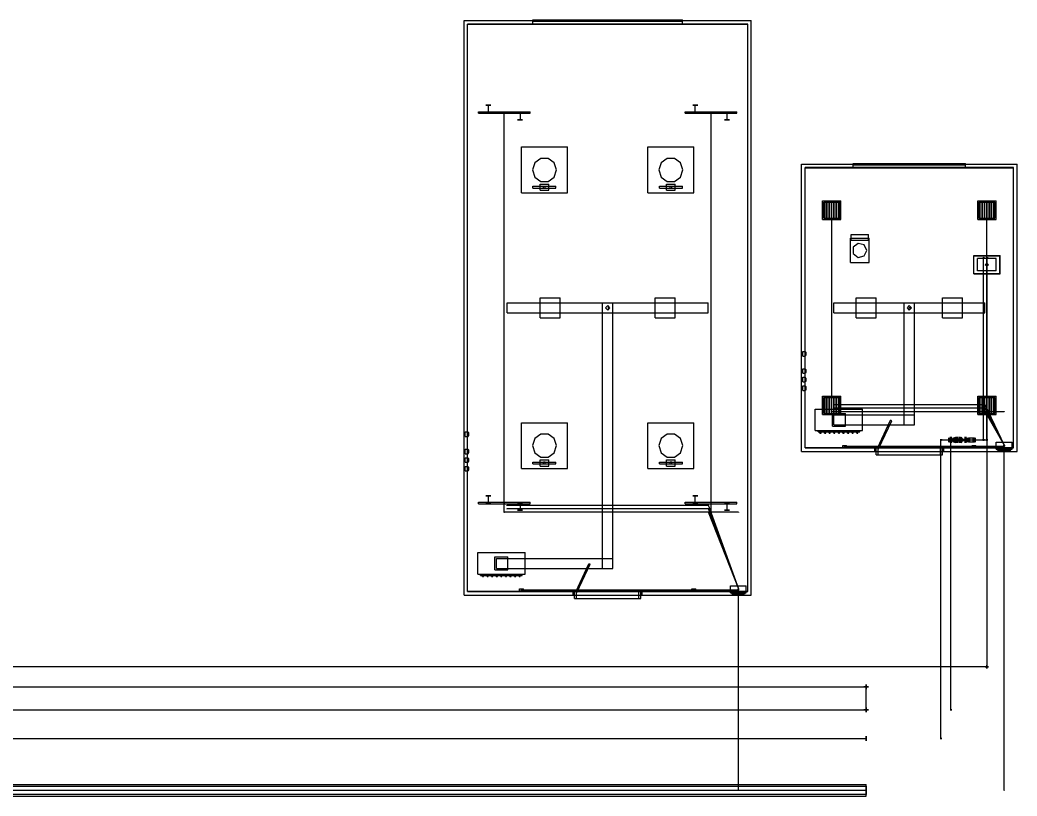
# Model space of a CAD drawing. Header units: millimetres. Extents: x -58250 to 58250, y 219795 to 249022.
# Drawn here: x 23542 to 58250, y 220000 to 247022 of the extents above; entities that cross this region are included whole.
import ezdxf

# ---------------------------------------------------------------- set-up
doc = ezdxf.new("R2010")
doc.units = ezdxf.units.MM

msp = doc.modelspace()

# ---------------------------------------------------------------- linework, layer by layer
at = {"layer": 'electrical'}
for p, q in [((40407.79, 243800), (40392.21, 243800)), ((40392.21, 243800), (40400, 243800)), ((40400, 243800), (40407.79, 243800)), ((40400, 229880), (40400, 243800)), ((47607.79, 243800), (47592.21, 243800)), ((47592.21, 243800), (47600, 243800)), ((47600, 243800), (47607.79, 243800)), ((47600, 229880), (47600, 243800)), ((51807.79, 240400), (51792.21, 240400)), ((51792.21, 240400), (51800, 240400)), ((51800, 240400), (51807.79, 240400)), ((51800, 233380), (51800, 240400)), ((57207.79, 240400), (57192.21, 240400)), ((57192.21, 240400), (57200, 240400)), ((57200, 240400), (57207.79, 240400)), ((57200, 233380), (57200, 240400)), ((51875, 233608.74), (51875, 233631.26)), ((51875, 233631.26), (51875, 233620)), ((51875, 233620), (51875, 233608.74)), ((57125, 233620), (51875, 233620)), ((57136.74, 233625.58), (57119.13, 233617.21)), ((57119.13, 233617.21), (57136.74, 233625.58)), ((57119.13, 233617.21), (57119.13, 233617.21)), ((57125, 233608.74), (57125, 233631.26)), ((57125, 233631.26), (57125, 233620)), ((57125, 233620), (57125, 233608.74)), ((57125, 233620), (57139.04, 233620)), ((57139.04, 233620), (57125, 233620)), ((57811.74, 232205.58), (57136.74, 233625.58)), ((51807.79, 233380), (51792.21, 233380)), ((51792.21, 233380), (51800, 233380)), ((51800, 233372.21), (51800, 233387.79)), ((51800, 233387.79), (51800, 233380)), ((51800, 233380), (51800, 233372.21)), ((57800, 233380), (51800, 233380)), ((51800, 233380), (51807.79, 233380)), ((51875, 233488.74), (51875, 233511.26)), ((51875, 233511.26), (51875, 233500)), ((51875, 233500), (51875, 233488.74)), ((57125, 233500), (51875, 233500)), ((51875, 233368.74), (51875, 233391.26)), ((51875, 233391.26), (51875, 233380)), ((51875, 233380), (51875, 233368.74)), ((57125, 233380), (51875, 233380)), ((57136.54, 233505.99), (57119.23, 233497)), ((57119.23, 233497), (57136.54, 233505.99)), ((57119.23, 233497), (57119.23, 233497)), ((57136.28, 233386.45), (57119.36, 233376.77)), ((57119.36, 233376.77), (57136.28, 233386.45)), ((57119.36, 233376.77), (57119.36, 233376.77)), ((57125, 233488.74), (57125, 233511.26)), ((57125, 233511.26), (57125, 233500)), ((57125, 233500), (57125, 233488.74)), ((57125, 233500), (57139.04, 233500)), ((57139.04, 233500), (57125, 233500)), ((57125, 233368.74), (57125, 233391.26)), ((57125, 233391.26), (57125, 233380)), ((57125, 233380), (57125, 233368.74)), ((57125, 233380), (57139.04, 233380)), ((57139.04, 233380), (57125, 233380)), ((57811.28, 232206.45), (57136.28, 233386.45)), ((57811.54, 232205.99), (57136.54, 233505.99)), ((57207.79, 233380), (57192.21, 233380)), ((57192.21, 233380), (57200, 233380)), ((57200, 233380), (57207.79, 233380)), ((57800, 233372.21), (57800, 233387.79)), ((57800, 233387.79), (57800, 233380)), ((57800, 233380), (57800, 233372.21)), ((52185, 232150), (52185, 232210)), ((52185, 232210), (52315, 232210)), ((52315, 232150), (52315, 232210)), ((56685, 232150), (56685, 232210)), ((56685, 232210), (56815, 232210)), ((56815, 232150), (56815, 232210)), ((57525, 232075), (57525, 232325)), ((57525, 232325), (58075, 232325)), ((57782, 232200), (57809, 232215.59)), ((57809, 232184.41), (57782, 232200)), ((57815.59, 232200), (57784.41, 232200)), ((57784.41, 232200), (57800, 232200)), ((57813, 232200), (57793.5, 232211.26)), ((57793.5, 232211.26), (57793.5, 232188.74)), ((57813, 232200), (57793.5, 232211.26)), ((57793.5, 232211.26), (57793.5, 232188.74)), ((57813, 232200), (57793.5, 232211.26)), ((57793.5, 232211.26), (57793.5, 232188.74)), ((57793.5, 232188.74), (57813, 232200)), ((57793.5, 232188.74), (57813, 232200)), ((57793.5, 232188.74), (57813, 232200)), ((57811.74, 232205.58), (57794.13, 232197.21)), ((57794.13, 232197.21), (57811.74, 232205.58)), ((57794.13, 232197.21), (57794.13, 232197.21)), ((57811.54, 232205.99), (57794.23, 232197)), ((57794.23, 232197), (57811.54, 232205.99)), ((57794.23, 232197), (57794.23, 232197)), ((57811.28, 232206.45), (57794.36, 232196.77)), ((57794.36, 232196.77), (57811.28, 232206.45)), ((57794.36, 232196.77), (57794.36, 232196.77)), ((57800, 232200), (57815.59, 232200)), ((57800, 220200), (57800, 232200)), ((57800, 232200), (57819.44, 232200)), ((57819.44, 232200), (57800, 232200)), ((57800, 232200), (57814.04, 232200)), ((57814.04, 232200), (57800, 232200)), ((57800, 232200), (57814.04, 232200)), ((57814.04, 232200), (57800, 232200)), ((57800, 232200), (57814.04, 232200)), ((57814.04, 232200), (57800, 232200)), ((57809, 232215.59), (57809, 232184.41)), ((58075, 232075), (58075, 232325)), ((52185, 232150), (52315, 232150)), ((52259, 232180), (52245.5, 232187.79)), ((52245.5, 232187.79), (52245.5, 232172.21)), ((52245.5, 232172.21), (52259, 232180)), ((52250, 232172.21), (52250, 232187.79)), ((52250, 232187.79), (52250, 232180)), ((52250, 232180), (57800, 232180)), ((52250, 232180), (52250, 232172.21)), ((52250, 232180), (52259.72, 232180)), ((52259.72, 232180), (52250, 232180)), ((56685, 232150), (56815, 232150)), ((56759, 232180), (56745.5, 232187.79)), ((56745.5, 232187.79), (56745.5, 232172.21)), ((56745.5, 232172.21), (56759, 232180)), ((56750, 232172.21), (56750, 232187.79)), ((56750, 232187.79), (56750, 232180)), ((56750, 232180), (57800, 232180)), ((56750, 232180), (56750, 232172.21)), ((56750, 232180), (56759.72, 232180)), ((56759.72, 232180), (56750, 232180)), ((57525, 232075), (58075, 232075)), ((57565, 232047.5), (57565, 232082.5)), ((57565, 232082.5), (58035, 232082.5)), ((57565, 232047.5), (58035, 232047.5)), ((57612.5, 232010), (57612.5, 232050)), ((57612.5, 232050), (57712.5, 232050)), ((57612.5, 232010), (57712.5, 232010)), ((57685.88, 232020), (57639.12, 232020)), ((57639.12, 232020), (57662.5, 232020)), ((57685.88, 231995), (57639.12, 231995)), ((57639.12, 231995), (57662.5, 231995)), ((57662.5, 232020), (57662.5, 231995)), ((57662.5, 232020), (57685.88, 232020)), ((57662.5, 231995), (57685.88, 231995)), ((57712.5, 232010), (57712.5, 232050)), ((57750, 232010), (57750, 232050)), ((57750, 232050), (57850, 232050)), ((57750, 232010), (57850, 232010)), ((57823.38, 232020), (57776.62, 232020)), ((57776.62, 232020), (57800, 232020)), ((57823.38, 231995), (57776.62, 231995)), ((57776.62, 231995), (57800, 231995)), ((57800, 232172.21), (57800, 232187.79)), ((57800, 232187.79), (57800, 232180)), ((57800, 232172.21), (57800, 232187.79)), ((57800, 232187.79), (57800, 232180)), ((57800, 232180), (57800, 232172.21)), ((57800, 232180), (57800, 232172.21)), ((57800, 232020), (57800, 231995)), ((57800, 232020), (57823.38, 232020)), ((57800, 231995), (57823.38, 231995)), ((57850, 232010), (57850, 232050)), ((57887.5, 232010), (57887.5, 232050)), ((57887.5, 232050), (57987.5, 232050)), ((57887.5, 232010), (57987.5, 232010)), ((57960.88, 232020), (57914.12, 232020)), ((57914.12, 232020), (57937.5, 232020)), ((57960.88, 231995), (57914.12, 231995)), ((57914.12, 231995), (57937.5, 231995)), ((57937.5, 232020), (57937.5, 231995)), ((57937.5, 232020), (57960.88, 232020)), ((57937.5, 231995), (57960.88, 231995)), ((57987.5, 232010), (57987.5, 232050)), ((58035, 232047.5), (58035, 232082.5)), ((40500, 230108.74), (40500, 230131.26)), ((40500, 230131.26), (40500, 230120)), ((40500, 230120), (40500, 230108.74)), ((47500, 230120), (40500, 230120)), ((47512.23, 230124.4), (47493.88, 230117.8)), ((47493.88, 230117.8), (47512.23, 230124.4)), ((47493.88, 230117.8), (47493.88, 230117.8)), ((47500, 230108.74), (47500, 230131.26)), ((47500, 230131.26), (47500, 230120)), ((47500, 230120), (47500, 230108.74)), ((47500, 230120), (47514.04, 230120)), ((47514.04, 230120), (47500, 230120)), ((48562.23, 227204.4), (47512.23, 230124.4)), ((40407.79, 229880), (40392.21, 229880)), ((40392.21, 229880), (40400, 229880)), ((40400, 229872.21), (40400, 229887.79)), ((40400, 229887.79), (40400, 229880)), ((40400, 229880), (40400, 229872.21)), ((48550, 229880), (40400, 229880)), ((40400, 229880), (40407.79, 229880)), ((40500, 229988.74), (40500, 230011.26)), ((40500, 230011.26), (40500, 230000)), ((40500, 230000), (40500, 229988.74)), ((47500, 230000), (40500, 230000)), ((40500, 229868.74), (40500, 229891.26)), ((40500, 229891.26), (40500, 229880)), ((40500, 229880), (40500, 229868.74)), ((47500, 229880), (40500, 229880)), ((47512.17, 230004.56), (47493.91, 229997.72)), ((47493.91, 229997.72), (47512.17, 230004.56)), ((47493.91, 229997.72), (47493.91, 229997.72)), ((47512.1, 229884.74), (47493.95, 229877.63)), ((47493.95, 229877.63), (47512.1, 229884.74)), ((47493.95, 229877.63), (47493.95, 229877.63)), ((47500, 229988.74), (47500, 230011.26)), ((47500, 230011.26), (47500, 230000)), ((47500, 230000), (47500, 229988.74)), ((47500, 230000), (47514.04, 230000)), ((47514.04, 230000), (47500, 230000)), ((47500, 229868.74), (47500, 229891.26)), ((47500, 229891.26), (47500, 229880)), ((47500, 229880), (47500, 229868.74)), ((47500, 229880), (47514.04, 229880)), ((47514.04, 229880), (47500, 229880)), ((48562.1, 227204.74), (47512.1, 229884.74)), ((48562.17, 227204.56), (47512.17, 230004.56)), ((47607.79, 229880), (47592.21, 229880)), ((47592.21, 229880), (47600, 229880)), ((47600, 229880), (47607.79, 229880)), ((48550, 229872.21), (48550, 229887.79)), ((48550, 229887.79), (48550, 229880)), ((48550, 229880), (48550, 229872.21)), ((40935, 227150), (40935, 227210)), ((40935, 227210), (41065, 227210)), ((40935, 227150), (41065, 227150)), ((41009, 227180), (40995.5, 227187.79)), ((40995.5, 227187.79), (40995.5, 227172.21)), ((40995.5, 227172.21), (41009, 227180)), ((41000, 227172.21), (41000, 227187.79)), ((41000, 227187.79), (41000, 227180)), ((41000, 227180), (48550, 227180)), ((41000, 227180), (41000, 227172.21)), ((41000, 227180), (41009.72, 227180)), ((41009.72, 227180), (41000, 227180)), ((41065, 227150), (41065, 227210)), ((46935, 227150), (46935, 227210)), ((46935, 227210), (47065, 227210)), ((46935, 227150), (47065, 227150)), ((47009, 227180), (46995.5, 227187.79)), ((46995.5, 227187.79), (46995.5, 227172.21)), ((46995.5, 227172.21), (47009, 227180)), ((47000, 227172.21), (47000, 227187.79)), ((47000, 227187.79), (47000, 227180)), ((47000, 227180), (48550, 227180)), ((47000, 227180), (47000, 227172.21)), ((47000, 227180), (47009.72, 227180)), ((47009.72, 227180), (47000, 227180)), ((47065, 227150), (47065, 227210)), ((48275, 227075), (48275, 227325)), ((48275, 227325), (48825, 227325)), ((48275, 227075), (48825, 227075)), ((48315, 227047.5), (48315, 227082.5)), ((48315, 227082.5), (48785, 227082.5)), ((48315, 227047.5), (48785, 227047.5)), ((48362.5, 227010), (48362.5, 227050)), ((48362.5, 227050), (48462.5, 227050)), ((48362.5, 227010), (48462.5, 227010)), ((48435.88, 227020), (48389.12, 227020)), ((48389.12, 227020), (48412.5, 227020)), ((48435.88, 226995), (48389.12, 226995)), ((48389.12, 226995), (48412.5, 226995)), ((48412.5, 227020), (48412.5, 226995)), ((48412.5, 227020), (48435.88, 227020)), ((48412.5, 226995), (48435.88, 226995)), ((48462.5, 227010), (48462.5, 227050)), ((48500, 227010), (48500, 227050)), ((48500, 227050), (48600, 227050)), ((48500, 227010), (48600, 227010)), ((48573.38, 227020), (48526.62, 227020)), ((48526.62, 227020), (48550, 227020)), ((48573.38, 226995), (48526.62, 226995)), ((48526.62, 226995), (48550, 226995)), ((48532, 227200), (48559, 227215.59)), ((48559, 227184.41), (48532, 227200)), ((48565.59, 227200), (48534.41, 227200)), ((48534.41, 227200), (48550, 227200)), ((48563, 227200), (48543.5, 227211.26)), ((48543.5, 227211.26), (48543.5, 227188.74)), ((48563, 227200), (48543.5, 227211.26)), ((48543.5, 227211.26), (48543.5, 227188.74)), ((48563, 227200), (48543.5, 227211.26)), ((48543.5, 227211.26), (48543.5, 227188.74)), ((48543.5, 227188.74), (48563, 227200)), ((48543.5, 227188.74), (48563, 227200)), ((48543.5, 227188.74), (48563, 227200)), ((48562.23, 227204.4), (48543.88, 227197.8)), ((48543.88, 227197.8), (48562.23, 227204.4)), ((48543.88, 227197.8), (48543.88, 227197.8)), ((48562.17, 227204.56), (48543.91, 227197.72)), ((48543.91, 227197.72), (48562.17, 227204.56)), ((48543.91, 227197.72), (48543.91, 227197.72)), ((48562.1, 227204.74), (48543.95, 227197.63)), ((48543.95, 227197.63), (48562.1, 227204.74)), ((48543.95, 227197.63), (48543.95, 227197.63)), ((48550, 227200), (48565.59, 227200)), ((48550, 220200), (48550, 227200)), ((48550, 227200), (48569.44, 227200)), ((48569.44, 227200), (48550, 227200)), ((48550, 227200), (48564.04, 227200)), ((48564.04, 227200), (48550, 227200)), ((48550, 227200), (48564.04, 227200)), ((48564.04, 227200), (48550, 227200)), ((48550, 227200), (48564.04, 227200)), ((48564.04, 227200), (48550, 227200)), ((48550, 227172.21), (48550, 227187.79)), ((48550, 227187.79), (48550, 227180)), ((48550, 227172.21), (48550, 227187.79)), ((48550, 227187.79), (48550, 227180)), ((48550, 227180), (48550, 227172.21)), ((48550, 227180), (48550, 227172.21)), ((48550, 227020), (48550, 226995)), ((48550, 227020), (48573.38, 227020)), ((48550, 226995), (48573.38, 226995)), ((48559, 227215.59), (48559, 227184.41)), ((48600, 227010), (48600, 227050)), ((48637.5, 227010), (48637.5, 227050)), ((48637.5, 227050), (48737.5, 227050)), ((48637.5, 227010), (48737.5, 227010)), ((48710.88, 227020), (48664.12, 227020)), ((48664.12, 227020), (48687.5, 227020)), ((48710.88, 226995), (48664.12, 226995)), ((48664.12, 226995), (48687.5, 226995)), ((48687.5, 227020), (48687.5, 226995)), ((48687.5, 227020), (48710.88, 227020)), ((48687.5, 226995), (48710.88, 226995)), ((48737.5, 227010), (48737.5, 227050)), ((48785, 227047.5), (48785, 227082.5)), ((48825, 227075), (48825, 227325)), ((-53000, 220400), (53000, 220400)), ((53000, 220350), (53000, 220400)), ((53000, 220000), (53000, 220400)), ((-53000, 220350), (53000, 220350)), ((-53000, 220200), (53000, 220200)), ((53000, 220050), (-53000, 220050)), ((48565.59, 220200), (48534.41, 220200)), ((48534.41, 220200), (48550, 220200)), ((48550, 220200), (48565.59, 220200)), ((53000, 220350), (53000, 220050)), ((53000, 220184.41), (53000, 220215.59)), ((53000, 220215.59), (53000, 220200)), ((53000, 220200), (53000, 220184.41)), ((53000, 220000), (53000, 220050)), ((57815.59, 220200), (57784.41, 220200)), ((57784.41, 220200), (57800, 220200)), ((57800, 220200), (57815.59, 220200)), ((-53000, 220000), (53000, 220000))]:
    msp.add_line(p, q, dxfattribs=at)
at = {"layer": 'hvac'}
for p, q in [((40500, 236825), (40500, 237175)), ((40500, 237175), (47500, 237175)), ((41650, 236650), (41650, 237350)), ((41650, 237350), (42350, 237350)), ((42350, 236650), (42350, 237350)), ((43825, 227925), (43825, 237175)), ((43825, 237175), (44175, 237175)), ((44175, 227925), (44175, 237175)), ((45650, 236650), (45650, 237350)), ((45650, 237350), (46350, 237350)), ((46350, 236650), (46350, 237350)), ((47500, 236825), (47500, 237175)), ((51875, 236825), (51875, 237175)), ((51875, 237175), (57125, 237175)), ((52650, 236650), (52650, 237350)), ((52650, 237350), (53350, 237350)), ((53350, 236650), (53350, 237350)), ((54325, 232925), (54325, 237175)), ((54325, 237175), (54675, 237175)), ((54675, 232925), (54675, 237175)), ((55650, 236650), (55650, 237350)), ((55650, 237350), (56350, 237350)), ((56350, 236650), (56350, 237350)), ((57125, 236825), (57125, 237175)), ((40500, 236825), (47500, 236825)), ((51875, 236825), (57125, 236825)), ((41650, 236650), (42350, 236650)), ((45650, 236650), (46350, 236650)), ((52650, 236650), (53350, 236650)), ((55650, 236650), (56350, 236650)), ((51225, 232725), (51225, 233475)), ((51225, 233475), (52875, 233475)), ((51825, 232875), (51825, 233325)), ((51825, 233325), (52275, 233325)), ((51875, 232925), (51875, 233275)), ((51875, 233275), (54675, 233275)), ((52275, 232875), (52275, 233325)), ((52875, 232725), (52875, 233475)), ((54675, 232925), (54675, 233275)), ((51875, 232925), (54675, 232925)), ((54325, 232925), (54675, 232925)), ((51225, 232725), (52875, 232725)), ((51325, 232680), (51325, 232720)), ((51325, 232720), (52775, 232720)), ((51325, 232680), (52775, 232680)), ((51390, 232640), (51390, 232700)), ((51390, 232700), (51430, 232700)), ((51390, 232640), (51430, 232640)), ((51430, 232640), (51430, 232700)), ((51550, 232640), (51550, 232700)), ((51550, 232700), (51590, 232700)), ((51550, 232640), (51590, 232640)), ((51590, 232640), (51590, 232700)), ((51710, 232640), (51710, 232700)), ((51710, 232700), (51750, 232700)), ((51710, 232640), (51750, 232640)), ((51750, 232640), (51750, 232700)), ((51825, 232875), (52275, 232875)), ((51870, 232640), (51870, 232700)), ((51870, 232700), (51910, 232700)), ((51870, 232640), (51910, 232640)), ((51910, 232640), (51910, 232700)), ((52030, 232640), (52030, 232700)), ((52030, 232700), (52070, 232700)), ((52030, 232640), (52070, 232640)), ((52070, 232640), (52070, 232700)), ((52190, 232640), (52190, 232700)), ((52190, 232700), (52230, 232700)), ((52190, 232640), (52230, 232640)), ((52230, 232640), (52230, 232700)), ((52350, 232640), (52350, 232700)), ((52350, 232700), (52390, 232700)), ((52350, 232640), (52390, 232640)), ((52390, 232640), (52390, 232700)), ((52510, 232640), (52510, 232700)), ((52510, 232700), (52550, 232700)), ((52510, 232640), (52550, 232640)), ((52550, 232640), (52550, 232700)), ((52670, 232640), (52670, 232700)), ((52670, 232700), (52710, 232700)), ((52670, 232640), (52710, 232640)), ((52710, 232640), (52710, 232700)), ((52775, 232680), (52775, 232720)), ((39475, 227725), (39475, 228475)), ((39475, 228475), (41125, 228475)), ((41125, 227725), (41125, 228475)), ((40075, 227875), (40075, 228325)), ((40075, 228325), (40525, 228325)), ((40125, 227925), (40125, 228275)), ((40125, 228275), (44175, 228275)), ((40525, 227875), (40525, 228325)), ((44175, 227925), (44175, 228275)), ((39475, 227725), (41125, 227725)), ((39575, 227680), (39575, 227720)), ((39575, 227720), (41025, 227720)), ((39640, 227640), (39640, 227700)), ((39640, 227700), (39680, 227700)), ((39680, 227640), (39680, 227700)), ((39800, 227640), (39800, 227700)), ((39800, 227700), (39840, 227700)), ((39840, 227640), (39840, 227700)), ((39960, 227640), (39960, 227700)), ((39960, 227700), (40000, 227700)), ((40000, 227640), (40000, 227700)), ((40075, 227875), (40525, 227875)), ((40120, 227640), (40120, 227700)), ((40120, 227700), (40160, 227700)), ((40125, 227925), (44175, 227925)), ((40160, 227640), (40160, 227700)), ((40280, 227640), (40280, 227700)), ((40280, 227700), (40320, 227700)), ((40320, 227640), (40320, 227700)), ((40440, 227640), (40440, 227700)), ((40440, 227700), (40480, 227700)), ((40480, 227640), (40480, 227700)), ((40600, 227640), (40600, 227700)), ((40600, 227700), (40640, 227700)), ((40640, 227640), (40640, 227700)), ((40760, 227640), (40760, 227700)), ((40760, 227700), (40800, 227700)), ((40800, 227640), (40800, 227700)), ((40920, 227640), (40920, 227700)), ((40920, 227700), (40960, 227700)), ((40960, 227640), (40960, 227700)), ((41025, 227680), (41025, 227720)), ((43825, 227925), (44175, 227925)), ((39575, 227680), (41025, 227680)), ((39640, 227640), (39680, 227640)), ((39800, 227640), (39840, 227640)), ((39960, 227640), (40000, 227640)), ((40120, 227640), (40160, 227640)), ((40280, 227640), (40320, 227640)), ((40440, 227640), (40480, 227640)), ((40600, 227640), (40640, 227640)), ((40760, 227640), (40800, 227640)), ((40920, 227640), (40960, 227640))]:
    msp.add_line(p, q, dxfattribs=at)
at = {"layer": 'interiors'}
for p, q in [((39000, 227000), (39000, 247000)), ((39000, 247000), (49000, 247000)), ((48880, 246880), (39120, 246880)), ((39120, 227120), (39120, 246880)), ((39125, 227125), (39125, 246875)), ((39125, 246875), (48875, 246875)), ((41400, 246977.5), (41400, 247022.5)), ((41400, 247022.5), (46600, 247022.5)), ((41400, 247000), (46600, 247000)), ((41400, 246880), (41400, 247000)), ((41400, 246977.5), (46600, 246977.5)), ((41400, 246880), (46600, 246880)), ((46600, 246977.5), (46600, 247022.5)), ((46600, 246880), (46600, 247000)), ((48875, 227125), (48875, 246875)), ((48880, 227120), (48880, 246880)), ((49000, 227000), (49000, 247000)), ((41000, 241000), (41000, 242600)), ((41000, 242600), (42600, 242600)), ((42600, 241000), (42600, 242600)), ((45400, 241000), (45400, 242600)), ((45400, 242600), (47000, 242600)), ((47000, 241000), (47000, 242600)), ((41460.21, 242046.87), (41380, 241800)), ((41670.21, 242199.44), (41460.21, 242046.87)), ((41929.79, 242199.44), (41670.21, 242199.44)), ((42139.79, 242046.87), (41929.79, 242199.44)), ((42220, 241800), (42139.79, 242046.87)), ((45860.21, 242046.87), (45780, 241800)), ((46070.21, 242199.44), (45860.21, 242046.87)), ((46329.79, 242199.44), (46070.21, 242199.44)), ((46539.79, 242046.87), (46329.79, 242199.44)), ((46620, 241800), (46539.79, 242046.87)), ((50750, 232000), (50750, 242000)), ((50750, 242000), (58250, 242000)), ((52550, 241977.5), (52550, 242022.5)), ((52550, 242022.5), (56450, 242022.5)), ((52550, 242000), (56450, 242000)), ((52550, 241880), (52550, 242000)), ((52550, 241977.5), (56450, 241977.5)), ((56450, 241977.5), (56450, 242022.5)), ((56450, 241880), (56450, 242000)), ((58250, 232000), (58250, 242000)), ((41380, 241800), (41460.21, 241553.13)), ((42139.79, 241553.13), (42220, 241800)), ((45780, 241800), (45860.21, 241553.13)), ((46539.79, 241553.13), (46620, 241800)), ((58130, 241880), (50870, 241880)), ((50870, 232120), (50870, 241880)), ((50875, 232125), (50875, 241875)), ((50875, 241875), (58125, 241875)), ((52550, 241880), (56450, 241880)), ((58125, 232125), (58125, 241875)), ((58130, 232120), (58130, 241880)), ((41400, 241170), (41400, 241230)), ((41400, 241230), (42200, 241230)), ((41460.21, 241553.13), (41670.21, 241400.56)), ((41650, 241090), (41650, 241310)), ((41650, 241310), (41950, 241310)), ((41670.21, 241400.56), (41929.79, 241400.56)), ((41770, 241165), (41770, 241235)), ((41770, 241235), (41830, 241235)), ((41830, 241165), (41830, 241235)), ((41929.79, 241400.56), (42139.79, 241553.13)), ((41950, 241090), (41950, 241310)), ((42200, 241170), (42200, 241230)), ((45800, 241170), (45800, 241230)), ((45800, 241230), (46600, 241230)), ((45860.21, 241553.13), (46070.21, 241400.56)), ((46050, 241090), (46050, 241310)), ((46050, 241310), (46350, 241310)), ((46070.21, 241400.56), (46329.79, 241400.56)), ((46170, 241165), (46170, 241235)), ((46170, 241235), (46230, 241235)), ((46230, 241165), (46230, 241235)), ((46329.79, 241400.56), (46539.79, 241553.13)), ((46350, 241090), (46350, 241310)), ((46600, 241170), (46600, 241230)), ((41000, 241000), (42600, 241000)), ((41400, 241170), (42200, 241170)), ((41650, 241090), (41950, 241090)), ((41770, 241165), (41830, 241165)), ((45400, 241000), (47000, 241000)), ((45800, 241170), (46600, 241170)), ((46050, 241090), (46350, 241090)), ((46170, 241165), (46230, 241165)), ((41000, 231400), (41000, 233000)), ((41000, 233000), (42600, 233000)), ((42600, 231400), (42600, 233000)), ((45400, 231400), (45400, 233000)), ((45400, 233000), (47000, 233000)), ((47000, 231400), (47000, 233000)), ((53389.61, 232109.51), (53846.04, 233088.32)), ((53430.39, 232090.49), (53886.82, 233069.3)), ((53886.82, 233069.3), (53846.04, 233088.32)), ((41670.21, 232599.44), (41460.21, 232446.87)), ((41929.79, 232599.44), (41670.21, 232599.44)), ((42139.79, 232446.87), (41929.79, 232599.44)), ((46070.21, 232599.44), (45860.21, 232446.87)), ((46329.79, 232599.44), (46070.21, 232599.44)), ((46539.79, 232446.87), (46329.79, 232599.44)), ((41460.21, 232446.87), (41380, 232200)), ((41380, 232200), (41460.21, 231953.13)), ((42220, 232200), (42139.79, 232446.87)), ((42139.79, 231953.13), (42220, 232200)), ((45860.21, 232446.87), (45780, 232200)), ((45780, 232200), (45860.21, 231953.13)), ((46620, 232200), (46539.79, 232446.87)), ((46539.79, 231953.13), (46620, 232200)), ((41460.21, 231953.13), (41670.21, 231800.56)), ((41929.79, 231800.56), (42139.79, 231953.13)), ((45860.21, 231953.13), (46070.21, 231800.56)), ((46329.79, 231800.56), (46539.79, 231953.13)), ((50750, 232000), (53300, 232000)), ((50750, 232000), (58250, 232000)), ((58130, 232120), (50870, 232120)), ((53300, 232120), (50870, 232120)), ((50875, 232125), (58125, 232125)), ((53300, 232000), (53300, 232120)), ((53300, 232120), (55700, 232120)), ((53300, 232000), (55700, 232000)), ((53345, 231880), (53345, 232120)), ((53345, 232120), (53415, 232120)), ((53345, 231880), (53415, 231880)), ((53350, 231880), (53350, 232120)), ((53350, 232120), (55650, 232120)), ((53350, 231880), (55650, 231880)), ((53430.39, 232090.49), (53389.61, 232109.51)), ((53415, 231880), (53415, 232120)), ((55585, 231880), (55585, 232120)), ((55585, 232120), (55655, 232120)), ((55585, 231880), (55655, 231880)), ((55650, 231880), (55650, 232120)), ((55655, 231880), (55655, 232120)), ((55700, 232000), (55700, 232120)), ((58130, 232120), (55700, 232120)), ((55700, 232000), (58250, 232000)), ((41400, 231570), (41400, 231630)), ((41400, 231630), (42200, 231630)), ((41400, 231570), (42200, 231570)), ((41650, 231490), (41650, 231710)), ((41650, 231710), (41950, 231710)), ((41670.21, 231800.56), (41929.79, 231800.56)), ((41770, 231565), (41770, 231635)), ((41770, 231635), (41830, 231635)), ((41770, 231565), (41830, 231565)), ((41830, 231565), (41830, 231635)), ((41950, 231490), (41950, 231710)), ((42200, 231570), (42200, 231630)), ((45800, 231570), (45800, 231630)), ((45800, 231630), (46600, 231630)), ((45800, 231570), (46600, 231570)), ((46050, 231490), (46050, 231710)), ((46050, 231710), (46350, 231710)), ((46070.21, 231800.56), (46329.79, 231800.56)), ((46170, 231565), (46170, 231635)), ((46170, 231635), (46230, 231635)), ((46170, 231565), (46230, 231565)), ((46230, 231565), (46230, 231635)), ((46350, 231490), (46350, 231710)), ((46600, 231570), (46600, 231630)), ((41000, 231400), (42600, 231400)), ((41650, 231490), (41950, 231490)), ((45400, 231400), (47000, 231400)), ((46050, 231490), (46350, 231490)), ((42889.61, 227109.51), (43346.04, 228088.32)), ((42930.39, 227090.49), (43386.82, 228069.3)), ((43386.82, 228069.3), (43346.04, 228088.32)), ((39000, 227000), (42800, 227000)), ((39000, 227000), (49000, 227000)), ((48880, 227120), (39120, 227120)), ((42800, 227120), (39120, 227120)), ((39125, 227125), (48875, 227125)), ((42800, 227000), (42800, 227120)), ((42800, 227120), (45200, 227120)), ((42800, 227000), (45200, 227000)), ((42845, 226880), (42845, 227120)), ((42845, 227120), (42915, 227120)), ((42850, 226880), (42850, 227120)), ((42850, 227120), (45150, 227120)), ((42930.39, 227090.49), (42889.61, 227109.51)), ((42915, 226880), (42915, 227120)), ((45085, 226880), (45085, 227120)), ((45085, 227120), (45155, 227120)), ((45150, 226880), (45150, 227120)), ((45155, 226880), (45155, 227120)), ((45200, 227000), (45200, 227120)), ((48880, 227120), (45200, 227120)), ((45200, 227000), (49000, 227000)), ((42845, 226880), (42915, 226880)), ((42850, 226880), (45150, 226880)), ((45085, 226880), (45155, 226880))]:
    msp.add_line(p, q, dxfattribs=at)
at = {"layer": 'lighting'}
for p, q in [((39797.1, 244050), (39764.4, 244050)), ((39764.4, 244050), (39850, 244050)), ((39902.9, 244050), (39797.1, 244050)), ((39850, 244050), (39935.6, 244050)), ((39850, 243800), (39850, 244050)), ((39935.6, 244050), (39902.9, 244050)), ((46997.1, 244050), (46964.4, 244050)), ((46964.4, 244050), (47050, 244050)), ((47102.9, 244050), (46997.1, 244050)), ((47050, 244050), (47135.6, 244050)), ((47050, 243800), (47050, 244050)), ((47135.6, 244050), (47102.9, 244050)), ((39500, 243772.5), (39500, 243827.5)), ((39500, 243827.5), (41300, 243827.5)), ((39500, 243772.5), (41300, 243772.5)), ((39797.1, 243800), (39764.4, 243800)), ((39764.4, 243800), (39850, 243800)), ((39902.9, 243800), (39797.1, 243800)), ((39850, 243800), (39935.6, 243800)), ((39935.6, 243800), (39902.9, 243800)), ((40409, 243800), (40395.5, 243807.79)), ((40395.5, 243807.79), (40395.5, 243792.21)), ((40395.5, 243792.21), (40409, 243800)), ((40897.1, 243800), (40864.4, 243800)), ((40864.4, 243800), (40950, 243800)), ((41002.9, 243800), (40897.1, 243800)), ((40950, 243800), (40950, 243550)), ((40950, 243800), (41035.6, 243800)), ((41035.6, 243800), (41002.9, 243800)), ((41300, 243772.5), (41300, 243827.5)), ((46700, 243772.5), (46700, 243827.5)), ((46700, 243827.5), (48500, 243827.5)), ((46700, 243772.5), (48500, 243772.5)), ((46997.1, 243800), (46964.4, 243800)), ((46964.4, 243800), (47050, 243800)), ((47102.9, 243800), (46997.1, 243800)), ((47050, 243800), (47135.6, 243800)), ((47135.6, 243800), (47102.9, 243800)), ((47609, 243800), (47595.5, 243807.79)), ((47595.5, 243807.79), (47595.5, 243792.21)), ((47595.5, 243792.21), (47609, 243800)), ((48097.1, 243800), (48064.4, 243800)), ((48064.4, 243800), (48150, 243800)), ((48202.9, 243800), (48097.1, 243800)), ((48150, 243800), (48150, 243550)), ((48150, 243800), (48235.6, 243800)), ((48235.6, 243800), (48202.9, 243800)), ((48500, 243772.5), (48500, 243827.5)), ((40897.1, 243550), (40864.4, 243550)), ((40864.4, 243550), (40950, 243550)), ((41002.9, 243550), (40897.1, 243550)), ((40950, 243550), (41035.6, 243550)), ((41035.6, 243550), (41002.9, 243550)), ((48097.1, 243550), (48064.4, 243550)), ((48064.4, 243550), (48150, 243550)), ((48202.9, 243550), (48097.1, 243550)), ((48150, 243550), (48235.6, 243550)), ((48235.6, 243550), (48202.9, 243550)), ((51480, 240080), (51480, 240720)), ((51480, 240720), (52120, 240720)), ((51520, 240120), (51520, 240680)), ((51520, 240680), (52080, 240680)), ((51554, 240130), (51554, 240670)), ((51554, 240670), (51566, 240670)), ((51566, 240130), (51566, 240670)), ((51634, 240130), (51634, 240670)), ((51634, 240670), (51646, 240670)), ((51646, 240130), (51646, 240670)), ((51714, 240130), (51714, 240670)), ((51714, 240670), (51726, 240670)), ((51726, 240130), (51726, 240670)), ((51794, 240130), (51794, 240670)), ((51794, 240670), (51806, 240670)), ((51806, 240130), (51806, 240670)), ((51874, 240130), (51874, 240670)), ((51874, 240670), (51886, 240670)), ((51886, 240130), (51886, 240670)), ((51954, 240130), (51954, 240670)), ((51954, 240670), (51966, 240670)), ((51966, 240130), (51966, 240670)), ((52034, 240130), (52034, 240670)), ((52034, 240670), (52046, 240670)), ((52046, 240130), (52046, 240670)), ((52080, 240120), (52080, 240680)), ((52120, 240080), (52120, 240720)), ((56880, 240080), (56880, 240720)), ((56880, 240720), (57520, 240720)), ((56920, 240120), (56920, 240680)), ((56920, 240680), (57480, 240680)), ((56954, 240130), (56954, 240670)), ((56954, 240670), (56966, 240670)), ((56966, 240130), (56966, 240670)), ((57034, 240130), (57034, 240670)), ((57034, 240670), (57046, 240670)), ((57046, 240130), (57046, 240670)), ((57114, 240130), (57114, 240670)), ((57114, 240670), (57126, 240670)), ((57126, 240130), (57126, 240670)), ((57194, 240130), (57194, 240670)), ((57194, 240670), (57206, 240670)), ((57206, 240130), (57206, 240670)), ((57274, 240130), (57274, 240670)), ((57274, 240670), (57286, 240670)), ((57286, 240130), (57286, 240670)), ((57354, 240130), (57354, 240670)), ((57354, 240670), (57366, 240670)), ((57366, 240130), (57366, 240670)), ((57434, 240130), (57434, 240670)), ((57434, 240670), (57446, 240670)), ((57446, 240130), (57446, 240670)), ((57480, 240120), (57480, 240680)), ((57520, 240080), (57520, 240720)), ((51809, 240400), (51795.5, 240407.79)), ((51795.5, 240407.79), (51795.5, 240392.21)), ((51795.5, 240392.21), (51809, 240400)), ((57209, 240400), (57195.5, 240407.79)), ((57195.5, 240407.79), (57195.5, 240392.21)), ((57195.5, 240392.21), (57209, 240400)), ((51480, 240080), (52120, 240080)), ((51520, 240120), (52080, 240120)), ((51554, 240130), (51566, 240130)), ((51634, 240130), (51646, 240130)), ((51714, 240130), (51726, 240130)), ((51794, 240130), (51806, 240130)), ((51874, 240130), (51886, 240130)), ((51954, 240130), (51966, 240130)), ((52034, 240130), (52046, 240130)), ((56880, 240080), (57520, 240080)), ((56920, 240120), (57480, 240120)), ((56954, 240130), (56966, 240130)), ((57034, 240130), (57046, 240130)), ((57114, 240130), (57126, 240130)), ((57194, 240130), (57206, 240130)), ((57274, 240130), (57286, 240130)), ((57354, 240130), (57366, 240130)), ((57434, 240130), (57446, 240130)), ((51480, 233280), (51480, 233920)), ((51480, 233920), (52120, 233920)), ((51520, 233320), (51520, 233880)), ((51520, 233880), (52080, 233880)), ((51554, 233330), (51554, 233870)), ((51554, 233870), (51566, 233870)), ((51566, 233330), (51566, 233870)), ((51634, 233330), (51634, 233870)), ((51634, 233870), (51646, 233870)), ((51646, 233330), (51646, 233870)), ((51714, 233330), (51714, 233870)), ((51714, 233870), (51726, 233870)), ((51726, 233330), (51726, 233870)), ((51794, 233330), (51794, 233870)), ((51794, 233870), (51806, 233870)), ((51809, 233600), (51795.5, 233607.79)), ((51795.5, 233607.79), (51795.5, 233592.21)), ((51795.5, 233592.21), (51809, 233600)), ((51806, 233330), (51806, 233870)), ((51874, 233330), (51874, 233870)), ((51874, 233870), (51886, 233870)), ((51886, 233330), (51886, 233870)), ((51954, 233330), (51954, 233870)), ((51954, 233870), (51966, 233870)), ((51966, 233330), (51966, 233870)), ((52034, 233330), (52034, 233870)), ((52034, 233870), (52046, 233870)), ((52046, 233330), (52046, 233870)), ((52080, 233320), (52080, 233880)), ((52120, 233280), (52120, 233920)), ((56880, 233280), (56880, 233920)), ((56880, 233920), (57520, 233920)), ((56920, 233320), (56920, 233880)), ((56920, 233880), (57480, 233880)), ((56954, 233330), (56954, 233870)), ((56954, 233870), (56966, 233870)), ((56966, 233330), (56966, 233870)), ((57034, 233330), (57034, 233870)), ((57034, 233870), (57046, 233870)), ((57046, 233330), (57046, 233870)), ((57114, 233330), (57114, 233870)), ((57114, 233870), (57126, 233870)), ((57126, 233330), (57126, 233870)), ((57194, 233330), (57194, 233870)), ((57194, 233870), (57206, 233870)), ((57209, 233600), (57195.5, 233607.79)), ((57195.5, 233607.79), (57195.5, 233592.21)), ((57195.5, 233592.21), (57209, 233600)), ((57206, 233330), (57206, 233870)), ((57274, 233330), (57274, 233870)), ((57274, 233870), (57286, 233870)), ((57286, 233330), (57286, 233870)), ((57354, 233330), (57354, 233870)), ((57354, 233870), (57366, 233870)), ((57366, 233330), (57366, 233870)), ((57434, 233330), (57434, 233870)), ((57434, 233870), (57446, 233870)), ((57446, 233330), (57446, 233870)), ((57480, 233320), (57480, 233880)), ((57520, 233280), (57520, 233920)), ((51480, 233280), (52120, 233280)), ((51520, 233320), (52080, 233320)), ((51554, 233330), (51566, 233330)), ((51634, 233330), (51646, 233330)), ((51714, 233330), (51726, 233330)), ((51794, 233330), (51806, 233330)), ((51874, 233330), (51886, 233330)), ((51954, 233330), (51966, 233330)), ((52034, 233330), (52046, 233330)), ((56880, 233280), (57520, 233280)), ((56920, 233320), (57480, 233320)), ((56954, 233330), (56966, 233330)), ((57034, 233330), (57046, 233330)), ((57114, 233330), (57126, 233330)), ((57194, 233330), (57206, 233330)), ((57274, 233330), (57286, 233330)), ((57354, 233330), (57366, 233330)), ((57434, 233330), (57446, 233330)), ((39500, 230172.5), (39500, 230227.5)), ((39500, 230227.5), (41300, 230227.5)), ((39500, 230172.5), (41300, 230172.5)), ((39797.1, 230450), (39764.4, 230450)), ((39764.4, 230450), (39850, 230450)), ((39797.1, 230200), (39764.4, 230200)), ((39764.4, 230200), (39850, 230200)), ((39902.9, 230450), (39797.1, 230450)), ((39902.9, 230200), (39797.1, 230200)), ((39850, 230450), (39935.6, 230450)), ((39850, 230200), (39850, 230450)), ((39850, 230200), (39935.6, 230200)), ((39935.6, 230450), (39902.9, 230450)), ((39935.6, 230200), (39902.9, 230200)), ((40409, 230200), (40395.5, 230207.79)), ((40395.5, 230207.79), (40395.5, 230192.21)), ((40395.5, 230192.21), (40409, 230200)), ((40897.1, 230200), (40864.4, 230200)), ((40864.4, 230200), (40950, 230200)), ((41002.9, 230200), (40897.1, 230200)), ((40950, 230200), (40950, 229950)), ((40950, 230200), (41035.6, 230200)), ((41035.6, 230200), (41002.9, 230200)), ((41300, 230172.5), (41300, 230227.5)), ((46700, 230172.5), (46700, 230227.5)), ((46700, 230227.5), (48500, 230227.5)), ((46700, 230172.5), (48500, 230172.5)), ((46997.1, 230450), (46964.4, 230450)), ((46964.4, 230450), (47050, 230450)), ((46997.1, 230200), (46964.4, 230200)), ((46964.4, 230200), (47050, 230200)), ((47102.9, 230450), (46997.1, 230450)), ((47102.9, 230200), (46997.1, 230200)), ((47050, 230450), (47135.6, 230450)), ((47050, 230200), (47050, 230450)), ((47050, 230200), (47135.6, 230200)), ((47135.6, 230450), (47102.9, 230450)), ((47135.6, 230200), (47102.9, 230200)), ((47609, 230200), (47595.5, 230207.79)), ((47595.5, 230207.79), (47595.5, 230192.21)), ((47595.5, 230192.21), (47609, 230200)), ((48097.1, 230200), (48064.4, 230200)), ((48064.4, 230200), (48150, 230200)), ((48202.9, 230200), (48097.1, 230200)), ((48150, 230200), (48150, 229950)), ((48150, 230200), (48235.6, 230200)), ((48235.6, 230200), (48202.9, 230200)), ((48500, 230172.5), (48500, 230227.5)), ((40897.1, 229950), (40864.4, 229950)), ((40864.4, 229950), (40950, 229950)), ((41002.9, 229950), (40897.1, 229950)), ((40950, 229950), (41035.6, 229950)), ((41035.6, 229950), (41002.9, 229950)), ((48097.1, 229950), (48064.4, 229950)), ((48064.4, 229950), (48150, 229950)), ((48202.9, 229950), (48097.1, 229950)), ((48150, 229950), (48235.6, 229950)), ((48235.6, 229950), (48202.9, 229950))]:
    msp.add_line(p, q, dxfattribs=at)
at = {"layer": 'sensors'}
for p, q in [((44000, 237080), (43920, 237000)), ((44080, 237000), (44000, 237080)), ((54500, 237080), (54420, 237000)), ((54580, 237000), (54500, 237080)), ((43920, 237000), (44000, 236920)), ((44000, 236920), (44080, 237000)), ((44000, 237000), (44065, 237000)), ((44065, 237000), (44000, 237000)), ((54420, 237000), (54500, 236920)), ((54500, 236920), (54580, 237000)), ((54500, 237000), (54565, 237000)), ((54565, 237000), (54500, 237000)), ((50790, 235320), (50790, 235480)), ((50790, 235480), (50890, 235480)), ((50790, 235320), (50890, 235320)), ((50890, 235320), (50890, 235480)), ((50895, 235345), (50895, 235455)), ((50895, 235455), (50915, 235455)), ((50895, 235345), (50915, 235345)), ((50915, 235345), (50915, 235455)), ((50790, 234720), (50790, 234880)), ((50790, 234880), (50890, 234880)), ((50790, 234720), (50890, 234720)), ((50890, 234720), (50890, 234880)), ((50895, 234745), (50895, 234855)), ((50895, 234855), (50915, 234855)), ((50895, 234745), (50915, 234745)), ((50915, 234745), (50915, 234855)), ((50790, 234420), (50790, 234580)), ((50790, 234580), (50890, 234580)), ((50790, 234420), (50890, 234420)), ((50790, 234120), (50790, 234280)), ((50790, 234280), (50890, 234280)), ((50890, 234420), (50890, 234580)), ((50890, 234120), (50890, 234280)), ((50895, 234445), (50895, 234555)), ((50895, 234555), (50915, 234555)), ((50895, 234445), (50915, 234445)), ((50915, 234445), (50915, 234555)), ((50790, 234120), (50890, 234120)), ((50895, 234145), (50895, 234255)), ((50895, 234255), (50915, 234255)), ((50895, 234145), (50915, 234145)), ((50915, 234145), (50915, 234255)), ((39040, 232520), (39040, 232680)), ((39040, 232680), (39140, 232680)), ((39140, 232520), (39140, 232680)), ((39145, 232545), (39145, 232655)), ((39145, 232655), (39165, 232655)), ((39145, 232545), (39165, 232545)), ((39165, 232545), (39165, 232655)), ((39040, 232520), (39140, 232520)), ((56530, 232400), (56530, 232475)), ((56530, 232475), (56530, 232400)), ((56530, 232400), (56750, 232400)), ((56530, 232400), (56530, 232325)), ((56530, 232325), (56530, 232400)), ((56560, 232330), (56560, 232470)), ((56560, 232470), (56720, 232470)), ((56560, 232330), (56720, 232330)), ((56574.5, 232400), (56574.5, 232475)), ((56574.5, 232475), (56574.5, 232400)), ((56574.5, 232400), (56794.5, 232400)), ((56574.5, 232400), (56574.5, 232325)), ((56574.5, 232325), (56574.5, 232400)), ((56604.5, 232330), (56604.5, 232470)), ((56604.5, 232470), (56764.5, 232470)), ((56604.5, 232330), (56764.5, 232330)), ((56720, 232330), (56720, 232470)), ((56750, 232400), (56750, 232475)), ((56750, 232475), (56750, 232400)), ((56750, 232400), (56750, 232325)), ((56750, 232325), (56750, 232400)), ((56764.5, 232330), (56764.5, 232470)), ((56794.5, 232400), (56794.5, 232475)), ((56794.5, 232475), (56794.5, 232400)), ((56794.5, 232400), (56794.5, 232325)), ((56794.5, 232325), (56794.5, 232400)), ((39040, 231920), (39040, 232080)), ((39040, 232080), (39140, 232080)), ((39040, 231920), (39140, 231920)), ((39140, 231920), (39140, 232080)), ((39145, 231945), (39145, 232055)), ((39145, 232055), (39165, 232055)), ((39145, 231945), (39165, 231945)), ((39165, 231945), (39165, 232055)), ((39040, 231620), (39040, 231780)), ((39040, 231780), (39140, 231780)), ((39040, 231620), (39140, 231620)), ((39140, 231620), (39140, 231780)), ((39145, 231645), (39145, 231755)), ((39145, 231755), (39165, 231755)), ((39145, 231645), (39165, 231645)), ((39165, 231645), (39165, 231755)), ((39040, 231320), (39040, 231480)), ((39040, 231480), (39140, 231480)), ((39040, 231320), (39140, 231320)), ((39140, 231320), (39140, 231480)), ((39145, 231345), (39145, 231455)), ((39145, 231455), (39165, 231455)), ((39145, 231345), (39165, 231345)), ((39165, 231345), (39165, 231455))]:
    msp.add_line(p, q, dxfattribs=at)
at = {"layer": 'water'}
for p, q in [((52475, 239350), (52475, 239550)), ((52475, 239550), (53075, 239550)), ((53075, 239350), (53075, 239550)), ((52450, 238575), (52450, 239425)), ((52450, 239425), (53100, 239425)), ((52475, 239350), (53075, 239350)), ((52719.37, 239243.73), (52549.76, 239108.47)), ((52930.87, 239195.46), (52719.37, 239243.73)), ((53025, 239000), (52930.87, 239195.46)), ((53100, 238575), (53100, 239425)), ((52549.76, 239108.47), (52549.76, 238891.53)), ((52549.76, 238891.53), (52719.37, 238756.27)), ((52719.37, 238756.27), (52930.87, 238804.54)), ((52930.87, 238804.54), (53025, 239000)), ((56740, 238180), (56740, 238820)), ((56740, 238820), (57660, 238820)), ((56750, 238190), (56750, 238810)), ((56750, 238810), (57650, 238810)), ((57650, 238190), (57650, 238810)), ((57660, 238180), (57660, 238820)), ((52450, 238575), (53100, 238575)), ((57525, 238715), (56875, 238715)), ((56875, 238285), (56875, 238715)), ((57045, 238730), (57097.5, 238760.31)), ((57097.5, 238699.69), (57045, 238730)), ((57110.31, 238730), (57049.69, 238730)), ((57049.69, 238730), (57080, 238730)), ((57080, 238730), (57110.31, 238730)), ((57080, 232400), (57080, 238730)), ((57080, 238730), (57117.8, 238730)), ((57117.8, 238730), (57080, 238730)), ((57097.5, 238760.31), (57097.5, 238699.69)), ((57145, 238500), (57200, 238555)), ((57200, 238445), (57145, 238500)), ((57200, 238500), (57145, 238500)), ((57145, 238500), (57200, 238500)), ((57165, 238730), (57217.5, 238760.31)), ((57217.5, 238699.69), (57165, 238730)), ((57230.31, 238730), (57169.69, 238730)), ((57169.69, 238730), (57200, 238730)), ((57215.59, 238720), (57184.41, 238720)), ((57184.41, 238720), (57200, 238720)), ((57215.59, 238500), (57184.41, 238500)), ((57184.41, 238500), (57200, 238500)), ((57218, 238720), (57191, 238735.59)), ((57191, 238735.59), (57191, 238704.41)), ((57191, 238704.41), (57218, 238720)), ((57200, 238730), (57230.31, 238730)), ((57200, 232400), (57200, 238730)), ((57200, 238730), (57237.8, 238730)), ((57237.8, 238730), (57200, 238730)), ((57200, 238720), (57200, 238500)), ((57200, 238720), (57215.59, 238720)), ((57200, 238720), (57219.44, 238720)), ((57219.44, 238720), (57200, 238720)), ((57200, 238555), (57255, 238500)), ((57200, 238500), (57215.59, 238500)), ((57255, 238500), (57200, 238445)), ((57200, 238500), (57200, 224500)), ((57200, 238500), (57255, 238500)), ((57255, 238500), (57200, 238500)), ((57200, 238500), (57259.4, 238500)), ((57259.4, 238500), (57200, 238500)), ((57217.5, 238760.31), (57217.5, 238699.69)), ((57525, 238285), (57525, 238715)), ((56740, 238180), (57660, 238180)), ((56750, 238190), (57650, 238190)), ((57525, 238285), (56875, 238285)), ((55630.31, 232400), (55569.69, 232400)), ((55569.69, 232400), (55600, 232400)), ((55600, 232369.69), (55600, 232430.31)), ((55600, 232430.31), (55600, 232400)), ((55600, 232400), (55630.31, 232400)), ((55600, 222000), (55600, 232400)), ((55600, 232400), (57200, 232400)), ((55600, 232400), (55600, 232369.69)), ((55600, 232400), (55637.8, 232400)), ((55637.8, 232400), (55600, 232400)), ((55880, 232400), (55880, 232475)), ((55880, 232475), (55880, 232400)), ((55880, 232400), (56280, 232400)), ((55880, 232400), (55880, 232325)), ((55880, 232325), (55880, 232400)), ((55890, 232375), (55890, 232425)), ((55890, 232425), (56270, 232425)), ((55890, 232375), (56270, 232375)), ((55980.31, 232400), (55919.69, 232400)), ((55919.69, 232400), (55950, 232400)), ((55930, 232464.66), (55930, 232504.62)), ((55930, 232504.62), (55930, 232400)), ((55930, 232335.34), (55930, 232464.66)), ((55930, 232400), (55955, 232400)), ((55930, 232400), (55930, 232295.38)), ((55930, 232295.38), (55930, 232335.34)), ((55950, 232369.69), (55950, 232430.31)), ((55950, 232430.31), (55950, 232400)), ((55950, 232400), (55980.31, 232400)), ((55950, 223000), (55950, 232400)), ((55950, 232400), (57080, 232400)), ((55950, 232400), (55950, 232369.69)), ((55950, 232400), (55987.8, 232400)), ((55987.8, 232400), (55950, 232400)), ((55955, 232464.66), (55955, 232504.62)), ((55955, 232504.62), (55955, 232400)), ((55955, 232335.34), (55955, 232464.66)), ((55955, 232400), (55955, 232295.38)), ((55955, 232295.38), (55955, 232335.34)), ((56107.81, 232485.6), (56007.19, 232452.9)), ((56007.19, 232452.9), (56007.19, 232347.1)), ((56007.19, 232347.1), (56107.81, 232314.4)), ((56089, 232400), (56089, 232475)), ((56089, 232475), (56089, 232400)), ((56089, 232400), (56489, 232400)), ((56089, 232400), (56089, 232325)), ((56089, 232325), (56089, 232400)), ((56099, 232375), (56099, 232425)), ((56099, 232425), (56479, 232425)), ((56099, 232375), (56479, 232375)), ((56170, 232400), (56107.81, 232485.6)), ((56107.81, 232314.4), (56170, 232400)), ((56139, 232464.66), (56139, 232504.62)), ((56139, 232504.62), (56139, 232400)), ((56139, 232335.34), (56139, 232464.66)), ((56139, 232400), (56164, 232400)), ((56139, 232400), (56139, 232295.38)), ((56139, 232295.38), (56139, 232335.34)), ((56164, 232464.66), (56164, 232504.62)), ((56164, 232504.62), (56164, 232400)), ((56164, 232335.34), (56164, 232464.66)), ((56164, 232400), (56164, 232295.38)), ((56164, 232295.38), (56164, 232335.34)), ((56316.81, 232485.6), (56216.19, 232452.9)), ((56216.19, 232452.9), (56216.19, 232347.1)), ((56216.19, 232347.1), (56316.81, 232314.4)), ((56230, 232464.66), (56230, 232504.62)), ((56230, 232504.62), (56230, 232400)), ((56230, 232335.34), (56230, 232464.66)), ((56230, 232400), (56255, 232400)), ((56230, 232400), (56230, 232295.38)), ((56230, 232295.38), (56230, 232335.34)), ((56255, 232464.66), (56255, 232504.62)), ((56255, 232504.62), (56255, 232400)), ((56255, 232335.34), (56255, 232464.66)), ((56255, 232400), (56255, 232295.38)), ((56255, 232295.38), (56255, 232335.34)), ((56270, 232375), (56270, 232425)), ((56280, 232400), (56280, 232475)), ((56280, 232475), (56280, 232400)), ((56280, 232400), (56280, 232325)), ((56280, 232325), (56280, 232400)), ((56379, 232400), (56316.81, 232485.6)), ((56316.81, 232314.4), (56379, 232400)), ((56439, 232464.66), (56439, 232504.62)), ((56439, 232504.62), (56439, 232400)), ((56439, 232335.34), (56439, 232464.66)), ((56439, 232400), (56464, 232400)), ((56439, 232400), (56439, 232295.38)), ((56439, 232295.38), (56439, 232335.34)), ((56464, 232464.66), (56464, 232504.62)), ((56464, 232504.62), (56464, 232400)), ((56464, 232335.34), (56464, 232464.66)), ((56464, 232400), (56464, 232295.38)), ((56464, 232295.38), (56464, 232335.34)), ((56479, 232375), (56479, 232425)), ((56489, 232400), (56489, 232475)), ((56489, 232475), (56489, 232400)), ((56489, 232400), (56489, 232325)), ((56489, 232325), (56489, 232400)), ((57110.31, 232400), (57049.69, 232400)), ((57049.69, 232400), (57080, 232400)), ((57080, 232369.69), (57080, 232430.31)), ((57080, 232430.31), (57080, 232400)), ((57080, 232400), (57080, 232369.69)), ((57080, 232400), (57110.31, 232400)), ((57080, 232400), (57117.8, 232400)), ((57117.8, 232400), (57080, 232400)), ((57230.31, 232400), (57169.69, 232400)), ((57169.69, 232400), (57200, 232400)), ((57200, 232369.69), (57200, 232430.31)), ((57200, 232430.31), (57200, 232400)), ((57200, 232400), (57200, 232369.69)), ((57200, 232400), (57230.31, 232400)), ((57200, 232400), (57237.8, 232400)), ((57237.8, 232400), (57200, 232400)), ((57200, 224500), (-52000, 224500)), ((57200, 224500), (57145, 224500)), ((57145, 224500), (57200, 224500)), ((57200, 224500), (57200, 224555)), ((57200, 224555), (57200, 224500)), ((57200, 224500), (57255, 224500)), ((57255, 224500), (57200, 224500)), ((57200, 224500), (57200, 224445)), ((57200, 224445), (57200, 224500)), ((57200, 224500), (57259.4, 224500)), ((57259.4, 224500), (57200, 224500)), ((53000, 223800), (53000, 223880)), ((53000, 223880), (53000, 223800)), ((-50000, 223800), (53000, 223800)), ((53000, 223800), (52920, 223800)), ((52920, 223800), (53000, 223800)), ((53000, 223800), (53000, 223720)), ((53000, 223720), (53000, 223800)), ((53000, 223800), (53080, 223800)), ((53080, 223800), (53000, 223800)), ((53000, 223000), (53000, 223800)), ((-50000, 223000), (53000, 223000)), ((53000, 223000), (52920, 223000)), ((52920, 223000), (53000, 223000)), ((53000, 223000), (53000, 223080)), ((53000, 223080), (53000, 223000)), ((53000, 223000), (53000, 222920)), ((53000, 222920), (53000, 223000)), ((53000, 223000), (53080, 223000)), ((53080, 223000), (53000, 223000)), ((55980.31, 223000), (55919.69, 223000)), ((55919.69, 223000), (55950, 223000)), ((55950, 223000), (55980.31, 223000)), ((-50000, 222000), (53000, 222000)), ((53000, 222000), (53000, 222080)), ((53000, 222080), (53000, 222000)), ((53000, 222000), (53000, 221920)), ((53000, 221920), (53000, 222000)), ((55630.31, 222000), (55569.69, 222000)), ((55569.69, 222000), (55600, 222000)), ((55600, 222000), (55630.31, 222000))]:
    msp.add_line(p, q, dxfattribs=at)

doc.saveas('drawing.dxf')
